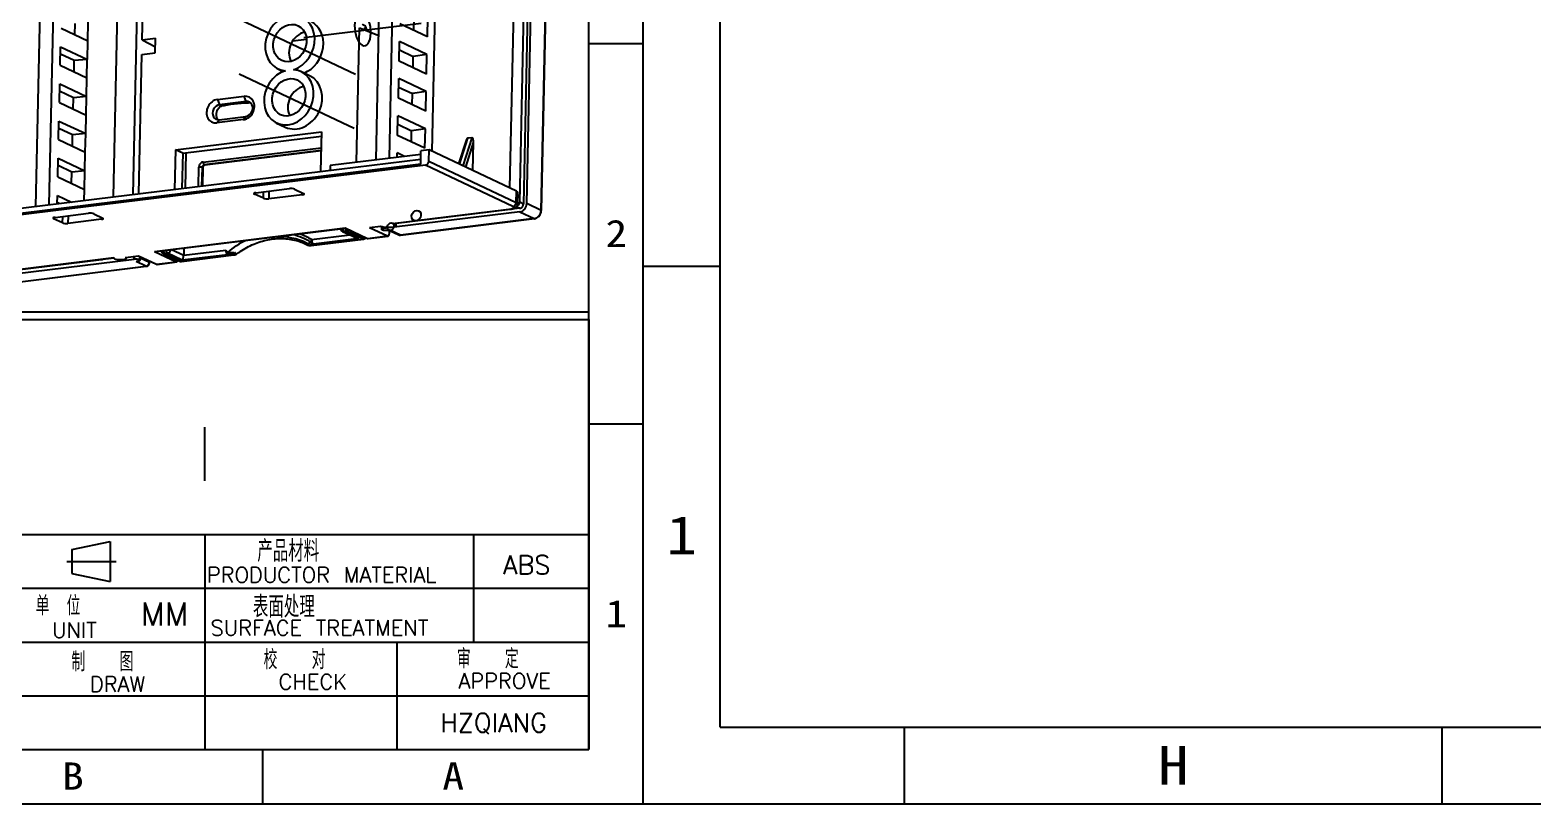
# Model space of a CAD drawing. Header units: millimetres. Extents: x 962 to 1853, y 401 to 821.
# Drawn here: x 1179.5 to 1375.2, y 400.8 to 501.5 of the extents above; entities that cross this region are included whole.
import ezdxf
from ezdxf.enums import TextEntityAlignment as Align
from ezdxf.lldxf.tags import DXFTag

# ---------------------------------------------------------------- set-up
doc = ezdxf.new("R2010")
doc.units = ezdxf.units.MM
for name, color, linetype, true_color in [('1', 7, 'Continuous', 0xffffff), ('5', 7, 'Continuous', 0xffffff), ('6', 7, 'Continuous', 0xffffff), ('8', 7, 'Continuous', 0xffffff)]:
    doc.layers.add(name, color=color, linetype=linetype, true_color=true_color)
doc.layers.add('CENTER', color=1, linetype='CENTER')
doc.styles.add('TEXTSTYLE_0', font='txt', dxfattribs={"width": 0.8})
doc.styles.add('TXT', font='txt.shx', dxfattribs={"bigfont": 'gbcbig.shx'})
tags = doc.linetypes.add('CENTER', pattern=[2, 1.25, -0.25, 0.25, -0.25]).pattern_tags.tags
tags[10:11] = [DXFTag(74, 4), DXFTag(75, 0), DXFTag(340, '0'), DXFTag(46, 0.0), DXFTag(50, 0.0), DXFTag(44, 0.0), DXFTag(45, 0.0)]
tags[8:9] = [DXFTag(74, 4), DXFTag(75, 0), DXFTag(340, '0'), DXFTag(46, 0.0), DXFTag(50, 0.0), DXFTag(44, 0.0), DXFTag(45, 0.0)]
tags[6:7] = [DXFTag(74, 4), DXFTag(75, 0), DXFTag(340, '0'), DXFTag(46, 0.0), DXFTag(50, 0.0), DXFTag(44, 0.0), DXFTag(45, 0.0)]
tags[4:5] = [DXFTag(74, 4), DXFTag(75, 0), DXFTag(340, '0'), DXFTag(46, 0.0), DXFTag(50, 0.0), DXFTag(44, 0.0), DXFTag(45, 0.0)]

# ---------------------------------------------------------------- blocks, each defined once
blk = doc.blocks.new('fgfdgh')
at = {"layer": '1', "color": 7, "linetype": 'CENTER', "ltscale": 5.534103}
for p, q in [((402.96, -162.62), (410.99, -177.15)), ((398.71, -168.26), (406.74, -182.79))]:
    blk.add_line(p, q, dxfattribs=at)
at = {"layer": '1', "color": 7, "linetype": 'CENTER', "ltscale": 5.12592}
blk.add_line((408.33, -169.36), (421.81, -176.76), dxfattribs=at)
at = {"layer": '5', "color": 23}
for p, q in [((418.57, -203.19), (476.69, -126.13)), ((418.61, -200.96), (474.96, -126.26)), ((476.96, -126.6), (418.83, -203.66)), ((419.21, -203.87), (477.34, -126.81)), ((478.34, -128.62), (420.21, -205.67)), ((420.21, -205.71), (478.34, -128.65)), ((369.81, -168.22), (369.79, -168.24)), ((357.85, -171.24), (373.54, -179.86)), ((358.14, -170.85), (370.06, -177.41)), ((358.84, -173.04), (374.23, -181.5)), ((358.86, -173.06), (374.25, -181.52)), ((370.06, -177.41), (370.04, -177.37)), ((373.54, -179.86), (373.77, -179.56)), ((374.32, -179.96), (374.06, -180.31)), ((374.23, -181.5), (373.55, -180.26)), ((374.06, -180.31), (374.06, -180.31)), ((374.27, -180.17), (374.91, -181.32)), ((374.91, -181.32), (375, -181.2)), ((374.91, -181.36), (375.02, -181.22)), ((417.61, -192.58), (415.04, -194.49)), ((415.1, -194.6), (417.95, -192.48)), ((418.41, -192.73), (415.33, -195.02)), ((415.53, -195.39), (418.25, -193.37)), ((416.04, -196.3), (418.25, -193.37)), ((418.41, -192.73), (417.95, -192.48)), ((402.13, -195.22), (401.9, -195.53)), ((401.91, -195.62), (401.91, -195.62)), ((402.16, -195.59), (402.3, -195.42)), ((417.86, -204.22), (402.16, -195.59)), ((402.67, -196.25), (403.32, -197.42)), ((403.47, -197.57), (402.79, -196.33)), ((418.86, -206.02), (403.47, -197.57)), ((406.23, -197.28), (406.21, -197.25)), ((418.15, -203.84), (406.23, -197.28)), ((403.49, -197.59), (418.88, -206.04)), ((417.89, -203.36), (418.15, -203.84)), ((418.83, -203.66), (418.57, -203.19)), ((417.86, -204.22), (418.86, -206.02)), ((420.21, -205.67), (419.21, -203.87))]:
    blk.add_line(p, q, dxfattribs=at)
for centre, major_axis, ratio, start_param, end_param in [((370.47, -176.87), (0.613, 0.339), 0.840387, 3.629503, 3.879971), ((373.67, -180.1), (0.399, -0.301), 0.254073, 0.517821, 2.088618), ((373.84, -179.88), (0.438, 0.242), 0.840387, 3.629503, 4.025024), ((374.52, -181.11), (-0.438, -0.242), 0.840387, 0.48791, 2.058707), ((374.35, -181.34), (0.096, 0.175), 0.478745, 2.848, 3.141619), ((374.75, -181.24), (-0.16, 0.12), 0.254073, 3.141951, 3.659414), ((417.56, -192.99), (-0.402, -0.503), 0.403705, 3.211631, 4.136657), ((418.02, -193.24), (-0.402, -0.503), 0.403705, 1.640834, 3.211631), ((402.3, -195.83), (-0.399, 0.301), 0.254073, 5.23021, 6.801007), ((403.08, -195.95), (-0.438, -0.242), 0.840387, 0.353976, 6.637161), ((403.76, -197.18), (0.438, 0.242), 0.840387, 3.141574, 3.629503), ((403.59, -197.41), (0.096, 0.175), 0.478745, 2.848, 3.141619), ((406.63, -196.74), (-0.613, -0.339), 0.840387, 0.2374412039511409, 6.520626511130727), ((418.18, -202.97), (0.438, 0.242), 0.840387, 3.808524, 5.200299), ((418.44, -203.45), (0.875, 0.484), 0.840387, 3.629503, 5.200299), ((418.44, -203.45), (-0.438, -0.242), 0.840387, 0.48791, 2.058707), ((419.44, -205.25), (0.875, 0.484), 0.840387, 3.629503, 5.200299), ((418.97, -205.87), (0.096, 0.175), 0.478745, 2.848, 3.141619), ((420.06, -205.59), (-0.16, 0.12), 0.254073, 3.14203, 3.659414)]:
    blk.add_ellipse(centre, major_axis=major_axis, ratio=ratio, start_param=start_param, end_param=end_param, dxfattribs=at)
for points, degree in [([(374.29, -180.05), (374.33, -180.01), (374.37, -179.96)], 2), ([(374.04, -180.42), (374.06, -180.42), (374.07, -180.41), (374.08, -180.39)], 3), ([(374.06, -180.42), (374.38, -180.05)], 1), ([(374.07, -180.33), (374.07, -180.33), (374.06, -180.32), (374.06, -180.31)], 3), ([(374.08, -180.39), (374.08, -180.38), (374.08, -180.36), (374.07, -180.33)], 3), ([(401.93, -195.65), (401.92, -195.64), (401.92, -195.63), (401.91, -195.62)], 3), ([(402.01, -195.75), (401.98, -195.71), (401.95, -195.68), (401.93, -195.65)], 3), ([(402.12, -195.85), (402.08, -195.82), (402.04, -195.78), (402.01, -195.75)], 3), ([(402.77, -196.31), (402.68, -196.27), (402.65, -196.19)], 2), ([(403.33, -197.42), (403.38, -197.53), (403.49, -197.59)], 2)]:
    blk.add_open_spline(points, degree=degree, dxfattribs=at)
for points, degree, knots in [([(373.55, -180.26), (373.59, -180.27), (373.63, -180.28), (373.7, -180.3), (373.73, -180.31), (373.78, -180.33), (373.81, -180.34), (373.84, -180.36)], 3, [0, 0, 0, 0, 0.5, 0.5, 0.75, 0.75, 1, 1, 1, 1]), ([(373.84, -180.36), (373.89, -180.38), (373.93, -180.4), (373.96, -180.41), (374, -180.42), (374.02, -180.42), (374.04, -180.42)], 3, [0, 0, 0, 0, 0.2516181, 0.2516181, 0.2516181, 0.4821091, 0.4821091, 0.4821091, 0.4821091]), ([(374.06, -180.31), (374.09, -180.27), (374.14, -180.22), (374.16, -180.2), (374.21, -180.14), (374.26, -180.08), (374.29, -180.05)], 2, [0, 0, 0, 0.25, 0.25, 0.5, 0.5, 0.75, 0.75, 0.75]), ([(374.25, -181.52), (374.29, -181.54), (374.39, -181.58), (374.56, -181.58), (374.74, -181.52), (374.85, -181.43), (374.9, -181.37), (374.91, -181.36)], 3, [0, 0, 0, 0, 0.197904, 0.434576, 0.683421, 0.931319, 1, 1, 1, 1]), ([(402.39, -196.05), (402.35, -196.02), (402.3, -195.99), (402.25, -195.96), (402.21, -195.93), (402.16, -195.89), (402.12, -195.85)], 3, [0, 0, 0, 0, 0.2302889, 0.2302889, 0.2302889, 0.460528, 0.460528, 0.460528, 0.460528]), ([(402.79, -196.33), (402.72, -196.28), (402.66, -196.23), (402.56, -196.16), (402.52, -196.14), (402.46, -196.09), (402.42, -196.07), (402.39, -196.05)], 3, [0, 0, 0, 0, 0.5, 0.5, 0.75, 0.75, 1, 1, 1, 1]), ([(418.88, -206.04), (418.93, -206.07), (419.07, -206.13), (419.34, -206.17), (419.66, -206.12), (419.96, -205.97), (420.13, -205.82), (420.2, -205.72), (420.21, -205.71)], 3, [0, 0, 0, 0, 0.123129, 0.332937, 0.5455, 0.760893, 0.966266, 1, 1, 1, 1])]:
    blk.add_open_spline(points, degree=degree, knots=knots, dxfattribs=at)
at = {"layer": '6', "color": 43}
for p, q in [((406.91, -168.86), (408.5, -169.73)), ((387.1, -172.54), (384.32, -176.22)), ((385.86, -177.07), (387.38, -175.06)), ((387.69, -175.33), (386.22, -177.27)), ((387.74, -175.42), (386.31, -177.32)), ((387.74, -175.42), (387.69, -175.33)), ((401.53, -182.61), (388.09, -175.22)), ((388.09, -175.22), (388.15, -175.32)), ((401.5, -182.65), (388.15, -175.32)), ((388.19, -174.85), (401.76, -182.31)), ((377.03, -181.46), (378.16, -183.49)), ((377.18, -181.6), (378.31, -183.64)), ((377.49, -181.77), (377.18, -181.6)), ((378.51, -183.62), (377.49, -181.77)), ((378.22, -181.69), (379.06, -183.21)), ((378.31, -183.64), (384.33, -186.95)), ((378.36, -183.69), (384.39, -187)), ((383.73, -186.49), (378.51, -183.62)), ((379.62, -182.46), (379.06, -183.21)), ((379.06, -183.21), (383.89, -185.86)), ((384.33, -186.95), (384.32, -186.92)), ((393.76, -191.29), (398.16, -193.71)), ((393.19, -191.8), (393.21, -191.83)), ((393.21, -191.83), (399.24, -195.14)), ((393.26, -191.88), (399.29, -195.19)), ((398.82, -194.78), (393.6, -191.91)), ((397.65, -192.79), (398.62, -194.53)), ((398.11, -193.1), (397.8, -192.93)), ((397.8, -192.93), (398.82, -194.78)), ((399.24, -195.14), (398.11, -193.1))]:
    blk.add_line(p, q, dxfattribs=at)
for centre, start, end in [((377.47, -181.21), 157.9111, 208.9346), ((378.6, -183.25), 208.9346, 241.2072), ((384.77, -186.61), 261.4829, 270.8013), ((393.39, -191.35), 207.0036, 218.7339), ((398.09, -192.55), 157.9111, 208.9346), ((399.53, -194.75), 241.2072, 283.0372)]:
    blk.add_arc(centre, 0.5, start, end, dxfattribs=at)
for centre, major_axis, ratio, start_param, end_param in [((415.16, -172.98), (1.04, 1.88), 0.478745, 0.873019, 7.156204), ((415.39, -173.24), (-0.144, -0.263), 0.478745, 1.168034, 4.418796), ((387.84, -175.31), (0.525, 0.29), 0.840387, 0.48791, 2.058707), ((387.46, -175.2), (-0.24, 0.181), 0.254073, 3.659414, 5.23021), ((387.92, -175.45), (-0.263, -0.145), 0.840387, 3.629503, 5.200299), ((387.97, -175.55), (-0.263, -0.145), 0.840387, 3.629503, 5.200299), ((388.27, -174.99), (-0.144, -0.263), 0.478745, 4.418797, 5.989593), ((377.47, -181.21), (0.438, 0.242), 0.840387, 3.141574, 3.629503), ((377.47, -181.21), (0.241, 0.438), 0.478745, 1.68782, 2.848), ((377.78, -181.38), (0.241, 0.438), 0.478745, 1.68782, 2.848), ((377.78, -181.38), (0.438, 0.242), 0.840387, 3.629503, 5.078023), ((378.6, -183.25), (-0.438, -0.242), 0.840387, 6.283166, 6.771096), ((378.6, -183.25), (-0.241, -0.438), 0.478745, 5.989593, 6.28321), ((378.8, -183.23), (-0.366, -0.367), 0.336878, 0.390751, 1.961548), ((384.02, -186.1), (-0.241, -0.438), 0.478745, 4.418797, 5.989593), ((384.02, -186.1), (0.035, -0.499), 0.262167, 4.198515, 4.983999), ((383.14, -196.24), (-9.97, -5.51), 0.840387, 3.939361, 4.207495), ((384.92, -186.18), (-0.875, -0.484), 0.840387, 0.48791, 0.831679), ((384.63, -186.57), (-0.241, -0.438), 0.478745, 5.989593, 6.284045), ((384.77, -186.61), (-0.111, -0.488), 0.217697, 5.06016, 5.860286), ((384.77, -186.61), (-0.074, -0.494), 0.365102, 5.838399, 6.283205), ((384.77, -186.61), (0.007, -0.5), 0.290943, 4.999464, 6.280901), ((383.24, -196.43), (9.62, 5.32), 0.840387, 6.254859, 6.708679), ((383.14, -196.24), (-9.97, -5.51), 0.840387, 3.05151, 3.319644), ((393.39, -191.35), (-0.445, -0.227), 0.54177, 5.516051, 6.283212), ((383.1, -196.17), (10.27, 5.68), 0.840387, 6.193103, 6.36818), ((393.39, -191.35), (0.383, 0.321), 0.670783, 2.236301, 3.036427), ((393.39, -191.35), (-0.39, -0.313), 0.536367, 6.19081, 6.283191), ((393.79, -191.06), (-0.875, -0.484), 0.840387, 0.144142, 0.48791), ((393.89, -191.53), (-0.461, -0.194), 0.53979, 4.770342, 5.555741), ((393.89, -191.53), (-0.241, -0.438), 0.478745, 4.418797, 5.989513), ((393.5, -191.44), (-0.241, -0.438), 0.478745, 5.989593, 6.28321), ((398.09, -192.55), (0.438, 0.242), 0.840387, 3.141574, 3.629503), ((398.09, -192.55), (0.241, 0.438), 0.478745, 1.68782, 2.848), ((398.4, -192.71), (0.241, 0.438), 0.478745, 1.68782, 2.848), ((398.4, -192.71), (0.438, 0.242), 0.840387, 3.629503, 4.434928), ((399.11, -194.4), (-0.485, 0.484), 0.702349, 1.180026, 1.667955), ((399.53, -194.75), (-0.438, -0.242), 0.840387, 0.48791, 1.293335), ((399.53, -194.75), (-0.241, -0.438), 0.478745, 5.989593, 6.28321)]:
    blk.add_ellipse(centre, major_axis=major_axis, ratio=ratio, start_param=start_param, end_param=end_param, dxfattribs=at)
for points, knots in [([(415.48, -173.46), (415.51, -173.42), (415.59, -173.3), (415.67, -173.09), (415.69, -172.87), (415.64, -172.67), (415.54, -172.54), (415.46, -172.48), (415.42, -172.47)], [0, 0, 0, 0, 0.126956, 0.350951, 0.570497, 0.735173, 0.893815, 1, 1, 1, 1]), ([(383.91, -186.24), (383.86, -186.3), (383.82, -186.35), (383.76, -186.44), (383.74, -186.47), (383.73, -186.49)], [0, 0, 0, 0, 0.5, 0.5, 1, 1, 1, 1]), ([(384.63, -187.05), (384.61, -187.05), (384.58, -187.04), (384.54, -187.03), (384.49, -187.01), (384.45, -186.99), (384.4, -186.97), (384.36, -186.95), (384.33, -186.93), (384.32, -186.92)], [0, 0, 0, 0, 0.13857, 0.278438, 0.419684, 0.562388, 0.706626, 0.852473, 1, 1, 1, 1]), ([(384.48, -186.68), (384.49, -186.69), (384.5, -186.7), (384.53, -186.71), (384.56, -186.73), (384.59, -186.75), (384.62, -186.75), (384.64, -186.76)], [0, 0, 0, 0, 0.169973, 0.336556, 0.500569, 0.753268, 1, 1, 1, 1]), ([(384.78, -187.11), (384.96, -187.11), (385.48, -187.12), (386.32, -187.18), (387.3, -187.36), (388.24, -187.62), (389.14, -187.98), (389.97, -188.41), (390.74, -188.93), (391.44, -189.53), (392.06, -190.19), (392.56, -190.88), (392.83, -191.35), (392.94, -191.58)], [0, 0, 0, 0, 0.049822, 0.14606, 0.242344, 0.338693, 0.435134, 0.531698, 0.628413, 0.725298, 0.822359, 0.919582, 1, 1, 1, 1]), ([(392.98, -191.34), (392.99, -191.35), (392.99, -191.36), (393.01, -191.37), (393.03, -191.39), (393.05, -191.4), (393.07, -191.4), (393.08, -191.41)], [0, 0, 0, 0, 0.164052, 0.3302, 0.499621, 0.746452, 1, 1, 1, 1]), ([(393.19, -191.8), (393.18, -191.79), (393.16, -191.78), (393.12, -191.77), (393.09, -191.74), (393.06, -191.72), (393.03, -191.7), (393.01, -191.67), (392.99, -191.65), (392.98, -191.64)], [0, 0, 0, 0, 0.147527, 0.293374, 0.437612, 0.580316, 0.721562, 0.86143, 1, 1, 1, 1])]:
    blk.add_open_spline(points, degree=3, knots=knots, dxfattribs=at)
for points, degree in [([(384.32, -186.92), (384.03, -186.71), (383.73, -186.49)], 2), ([(383.91, -186.24), (384.1, -186.39), (384.29, -186.53), (384.48, -186.68)], 3), ([(384.39, -187), (384.53, -187.08), (384.7, -187.11)], 2), ([(393, -191.66), (393.11, -191.8), (393.26, -191.88)], 2), ([(393.08, -191.41), (393.06, -191.56), (393.1, -191.71), (393.19, -191.8)], 3), ([(393.08, -191.41), (393.21, -191.44), (393.34, -191.47), (393.48, -191.51)], 3), ([(393.6, -191.91), (393.51, -191.81), (393.46, -191.66), (393.48, -191.51)], 3), ([(393.6, -191.91), (393.4, -191.86), (393.19, -191.8)], 2)]:
    blk.add_open_spline(points, degree=degree, dxfattribs=at)
blk.add_rational_spline([(384.48, -186.68), (384.35, -186.87), (384.32, -186.92)], [1, 0.897208948348, 1], degree=2, dxfattribs=at)
at = {"layer": '8', "color": 163}
for p, q in [((367.16, -166.79), (422.39, -93.58)), ((368.7, -167.64), (423.93, -94.42)), ((406.63, -187.77), (461.48, -115.06)), ((408.17, -188.62), (463.02, -115.9)), ((413.19, -191.16), (465.95, -121.22)), ((394.36, -147.4), (376.04, -171.67)), ((378.37, -172.95), (395.75, -149.91)), ((383.39, -149.89), (385.25, -153.26)), ((384.35, -151.64), (385.23, -150.47)), ((380.48, -153.75), (381.93, -151.82)), ((382.32, -154.33), (381.36, -152.59)), ((381.93, -151.82), (383.8, -155.19)), ((385.25, -153.26), (386.7, -151.33)), ((380.48, -153.75), (382.34, -157.12)), ((381.44, -155.5), (382.32, -154.33)), ((383.79, -155.19), (382.32, -154.33)), ((383.8, -155.19), (385.25, -153.26)), ((391.09, -157.29), (393.36, -154.28)), ((377.56, -157.61), (379.02, -155.68)), ((379.41, -158.19), (378.44, -156.45)), ((379.02, -155.68), (380.88, -159.05)), ((382.34, -157.12), (383.79, -155.19)), ((377.56, -157.61), (379.43, -160.98)), ((378.53, -159.36), (379.41, -158.19)), ((380.88, -159.05), (379.41, -158.19)), ((380.88, -159.05), (382.34, -157.12)), ((391.09, -157.29), (392.62, -158.13)), ((391.09, -157.29), (391.93, -159.05)), ((391.46, -159.68), (392.62, -158.13)), ((411.43, -192.1), (350.64, -158.69)), ((411.01, -191.65), (351.3, -158.84)), ((352.14, -158.54), (411.41, -191.11)), ((374.65, -161.47), (376.11, -159.54)), ((376.49, -162.05), (375.53, -160.31)), ((376.11, -159.54), (377.97, -162.91)), ((379.01, -173.3), (389.92, -158.83)), ((379.42, -160.98), (380.88, -159.05)), ((389.92, -158.83), (391.46, -159.68)), ((374.65, -161.47), (376.51, -164.84)), ((375.62, -163.22), (376.49, -162.05)), ((377.97, -162.91), (376.49, -162.05)), ((377.97, -162.91), (379.43, -160.98)), ((371.74, -165.34), (373.2, -163.41)), ((373.58, -165.91), (372.62, -164.17)), ((373.2, -163.41), (375.06, -166.77)), ((376.51, -164.84), (377.97, -162.91)), ((371.74, -165.34), (373.6, -168.7)), ((372.7, -167.08), (373.58, -165.91)), ((375.06, -166.77), (373.58, -165.91)), ((375.06, -166.77), (376.51, -164.84)), ((369.62, -168.14), (370.28, -167.27)), ((369.83, -168.26), (369.71, -168.03)), ((370.28, -167.27), (371.27, -169.05)), ((373.6, -168.7), (375.05, -166.77)), ((368.18, -169.35), (368.1, -169.45)), ((368.73, -170.58), (368.1, -169.45)), ((368.36, -169.42), (372.21, -171.53)), ((368.73, -170.58), (369.24, -169.91)), ((372.74, -169.85), (373.6, -168.7)), ((394.46, -169.33), (394.28, -170.05)), ((397.36, -171.74), (394.28, -170.05)), ((394.45, -170.35), (394.28, -170.05)), ((394.46, -169.33), (397.54, -171.02)), ((357.76, -170.6), (371.51, -178.15)), ((357.81, -170.65), (371.49, -178.17)), ((369.85, -170.24), (369.25, -171.03)), ((373.1, -173.15), (369.25, -171.03)), ((372.72, -171.98), (373.35, -173.12)), ((386.23, -171.44), (383.12, -175.56)), ((386.23, -171.44), (403.01, -180.66)), ((386.73, -172.34), (386.23, -171.44)), ((392.63, -171.76), (393.11, -171.59)), ((395.71, -173.45), (392.63, -171.76)), ((393.11, -171.59), (396.19, -173.28)), ((397.36, -171.74), (397.54, -171.02)), ((397.36, -171.74), (397.52, -172.04)), ((403.19, -170.68), (403.57, -171.38)), ((373.1, -173.15), (373.25, -172.94)), ((386.73, -172.34), (383.95, -176.02)), ((386.73, -172.34), (402.67, -181.1)), ((396.19, -173.28), (395.71, -173.45)), ((404.39, -186.54), (414.93, -172.57)), ((406.02, -173.83), (405.41, -172.74)), ((414.93, -172.57), (416.37, -174.86)), ((421.41, -178.7), (419.5, -175.25)), ((420.47, -177), (421.35, -175.83)), ((398.94, -176.32), (399.54, -177.41)), ((416.59, -179.11), (418.13, -177.07)), ((417.47, -177.95), (418.43, -179.69)), ((420.03, -180.52), (418.13, -177.07)), ((421.41, -178.7), (422.94, -176.66)), ((372.74, -178.99), (374.24, -179.82)), ((372.76, -179.14), (372.83, -179.05)), ((374.24, -179.82), (375.5, -182.1)), ((418.49, -182.56), (416.59, -179.11)), ((417.55, -180.86), (418.44, -179.69)), ((420.03, -180.52), (418.43, -179.69)), ((376.26, -180.57), (398.19, -192.62)), ((376.26, -180.57), (377.81, -183.36)), ((376.36, -180.67), (398.23, -192.69)), ((403.01, -180.66), (399.9, -184.78)), ((413.68, -182.97), (415.21, -180.93)), ((414.55, -181.81), (415.52, -183.55)), ((417.12, -184.38), (415.21, -180.93)), ((418.49, -182.56), (420.03, -180.52)), ((375.5, -182.1), (377.81, -183.36)), ((375.55, -182.15), (377.84, -183.41)), ((377.81, -183.36), (377.97, -183.15)), ((377.86, -183.4), (378, -183.21)), ((391.26, -182.03), (391.19, -182.13)), ((391.82, -183.27), (391.19, -182.13)), ((391.44, -182.11), (395.29, -184.22)), ((391.82, -183.27), (392.33, -182.59)), ((392.93, -182.92), (392.33, -183.72)), ((396.18, -185.83), (392.33, -183.72)), ((415.58, -186.42), (413.68, -182.97)), ((414.64, -184.72), (415.52, -183.55)), ((417.12, -184.38), (415.52, -183.55)), ((395.8, -184.67), (396.43, -185.81)), ((396.18, -185.83), (396.33, -185.63)), ((401.37, -184.88), (400.99, -185.38)), ((411.79, -190.61), (401.37, -184.88)), ((410.76, -186.83), (412.3, -184.79)), ((411.64, -185.67), (412.61, -187.41)), ((414.21, -188.24), (412.3, -184.79)), ((415.58, -186.42), (417.12, -184.38)), ((412.67, -190.28), (410.76, -186.83)), ((411.73, -188.58), (412.61, -187.41)), ((414.21, -188.24), (412.61, -187.41)), ((409.05, -189.1), (409.39, -188.65)), ((409.89, -189.57), (409.39, -188.65)), ((412.67, -190.28), (414.21, -188.24)), ((411.01, -191.65), (412.05, -190.26)), ((412.98, -190.77), (412.05, -190.26)), ((412.1, -191.93), (412.98, -190.77)), ((419.06, -201.77), (412.98, -190.77)), ((398.19, -192.62), (399.74, -195.42)), ((417.51, -203.1), (411.43, -192.1)), ((412.1, -191.93), (418.19, -202.93)), ((399.74, -195.42), (402.04, -196.68)), ((399.8, -195.48), (402.09, -196.74)), ((400.79, -194.41), (402.05, -195.11)), ((400.79, -194.41), (402.04, -196.68)), ((402.47, -196.54), (402.68, -196.26)), ((403.52, -195.75), (417, -203.16)), ((403.62, -195.82), (417.05, -203.21)), ((403.78, -196.23), (403.95, -196.01)), ((418.19, -202.93), (419.06, -201.77)), ((418.23, -203.2), (419.1, -202.04))]:
    blk.add_line(p, q, dxfattribs=at)
for centre, major_axis, ratio, start_param, end_param in [((406.43, -168.89), (3.24, 1.79), 0.840387, 3.794088, 9.748104), ((407.03, -169.98), (3.24, 1.79), 0.840387, 3.875304, 6.283239), ((368.49, -169.66), (-0.399, 0.301), 0.254073, 5.23021, 6.801007), ((393.55, -170.54), (1.38, 0.76), 0.840387, 0.48791, 3.629503), ((393.7, -170.82), (-0.875, -0.484), 0.840387, 3.629503, 6.771096), ((407.53, -170.88), (2.19, 1.21), 0.840387, 0.572439, 2.569019), ((369.12, -170.8), (-0.399, 0.301), 0.254073, 0.517821, 2.088618), ((372.34, -171.77), (-0.399, 0.301), 0.254073, 3.659414, 5.23021), ((396.62, -172.24), (1.38, 0.76), 0.840387, 3.629503, 6.771096), ((396.78, -172.51), (-0.875, -0.484), 0.840387, 0.48791, 3.629503), ((402.18, -174.53), (3.24, 1.79), 0.840387, 0.652495, 6.606511), ((372.97, -172.91), (-0.399, 0.301), 0.254073, 2.088618, 3.659414), ((402.78, -175.62), (3.24, 1.79), 0.840387, 3.141646, 6.283133), ((403.28, -176.52), (2.19, 1.21), 0.840387, 0.572439, 2.569019), ((372.12, -178.66), (-0.639, 0.482), 0.254073, 6.125875, 9.942599), ((376.84, -179.79), (-0.482, -0.876), 0.478745, 5.989593, 6.28321), ((375.79, -181.71), (-0.241, -0.438), 0.478745, 5.989593, 6.28321), ((377.71, -182.77), (-0.138, 0.643), 0.130055, 2.735886, 3.253712), ((391.57, -182.34), (-0.399, 0.301), 0.254073, 5.23021, 6.801007), ((392.2, -183.48), (-0.399, 0.301), 0.254073, 0.517821, 2.088618), ((395.42, -184.46), (-0.399, 0.301), 0.254073, 3.659414, 5.23021), ((396.05, -185.6), (-0.399, 0.301), 0.254073, 2.088618, 3.659414), ((411.72, -191.71), (-0.438, -0.242), 0.840387, 0.48791, 2.058707), ((400.41, -195.24), (-0.686, -0.147), 0.371842, 0.112115, 0.405731), ((402.9, -195.57), (0.878, -0.662), 0.254073, 3.659414, 7.272869), ((402.34, -196.3), (0.241, 0.438), 0.478745, 2.848, 4.418797), ((416.74, -202.68), (0.798, -0.602), 0.254073, 5.23021, 6.801007), ((417.3, -202.77), (0.241, 0.438), 0.478745, 2.848, 3.142106), ((417.8, -202.72), (-0.438, -0.242), 0.840387, 0.48791, 2.058707), ((417.03, -202.3), (-1.2, 0.9), 0.254073, 3.140904, 3.659414), ((417.91, -201.14), (-1.2, 0.9), 0.254073, 3.141592, 3.659414)]:
    blk.add_ellipse(centre, major_axis=major_axis, ratio=ratio, start_param=start_param, end_param=end_param, dxfattribs=at)
for centre in [(406.43, -168.89), (402.18, -174.53)]:
    blk.add_ellipse(centre, major_axis=(2.19, 1.21), ratio=0.840387, dxfattribs=at)
for points in [[(392.99, -171.23), (392.97, -171.31), (392.96, -171.39), (392.97, -171.47)], [(393.86, -170.35), (393.76, -170.39), (393.65, -170.44), (393.55, -170.5)], [(394.17, -170.3), (394.07, -170.3), (393.97, -170.32), (393.86, -170.35)], [(394.45, -170.35), (394.36, -170.31), (394.27, -170.3), (394.17, -170.3)], [(394.45, -170.35), (395.35, -170.71), (396.42, -171.3), (397.52, -172.04)], [(371.51, -178.15), (371.5, -178.16), (371.49, -178.16), (371.49, -178.17)]]:
    blk.add_open_spline(points, degree=3, dxfattribs=at)
for points, knots in [([(393.55, -170.5), (393.46, -170.56), (393.37, -170.64), (393.29, -170.72), (393.21, -170.8), (393.15, -170.88), (393.1, -170.97), (393.05, -171.05), (393.01, -171.14), (392.99, -171.23)], [0.4562108, 0.4562108, 0.4562108, 0.4562108, 0.599591, 0.599591, 0.599591, 0.7358867, 0.7358867, 0.7358867, 0.8687501, 0.8687501, 0.8687501, 0.8687501]), ([(397.73, -172.22), (397.7, -172.18), (397.66, -172.14), (397.61, -172.1), (397.58, -172.08), (397.55, -172.06), (397.52, -172.04)], [0, 0, 0, 0, 0.611528, 0.611528, 0.611528, 1, 1, 1, 1]), ([(403.62, -195.83), (403.62, -195.82), (403.61, -195.82), (403.61, -195.82), (403.58, -195.8), (403.55, -195.78), (403.52, -195.75)], [0, 0, 0, 0, 0.126505, 0.126505, 0.126505, 1, 1, 1, 1]), ([(417.05, -203.21), (417.11, -203.24), (417.27, -203.32), (417.48, -203.4), (417.71, -203.44), (417.92, -203.42), (418.11, -203.33), (418.19, -203.24), (418.22, -203.19)], [0, 0, 0, 0, 0.127544, 0.393408, 0.574746, 0.729945, 0.891124, 1, 1, 1, 1])]:
    blk.add_open_spline(points, degree=3, knots=knots, dxfattribs=at)
blk = doc.blocks.new('44aa')
at = {"color": 7, "linetype": 'Continuous'}
for p, q in [((0, 0), (0, 210.02)), ((-7.07, 7.07), (-7.07, 202.95)), ((-7.07, 99), (0, 99)), ((-7.07, 49.5), (0, 49.5)), ((-289.93, 7.07), (-7.07, 7.07)), ((-49.5, 0), (-49.5, 7.07)), ((-297, 0), (0, 0))]:
    blk.add_line(p, q, dxfattribs=at)
at = {"color": 2, "linetype": 'Continuous', "style": 'TEXTSTYLE_0'}
for s, width, p, p2 in [('2', 1.2, (-4.91, 72.51), (-2.09, 72.51)), ('1', 2.4, (-4.91, 23.01), (-2.09, 23.01)), ('B', 1.2, (-75.65, 1.86), (-72.82, 1.86)), ('A', 1.2, (-26.15, 1.86), (-23.32, 1.86))]:
    blk.add_text(s, height=3.54, dxfattribs=dict(at, width=width)).set_placement(p, p2, align=Align.FIT)
blk = doc.blocks.new('SUN_6HWZ35TKUHLG5E9ZFKZ2V2VAJLS')
blk.add_blockref('44aa', (0, 0))
blk = doc.blocks.new('SUN_6HWZ35TKK40GSGJE8VEUYAXIAKM')
at = {"color": 7, "linetype": 'Continuous'}
for p, q in [((-594, 0), (-594, 420)), ((-584, 10), (-584, 410)), ((-594, 70), (-584, 70)), ((-584, 10), (-10, 10)), ((-560, 0), (-560, 10)), ((-490, 0), (-490, 10)), ((-594, 0), (0, 0))]:
    blk.add_line(p, q, dxfattribs=at)
at = {"color": 2, "linetype": 'Continuous', "style": 'TEXTSTYLE_0'}
for s, width, p, p2 in [('1', 2.4, (-590.99, 32.5), (-586.99, 32.5)), ('H', 1.2, (-526.99, 2.53), (-522.99, 2.53))]:
    blk.add_text(s, height=5, dxfattribs=dict(at, width=width)).set_placement(p, p2, align=Align.FIT)

msp = doc.modelspace()

# ---------------------------------------------------------------- linework, layer by layer
for p, q in [((1151.281, 464.862), (1252.281, 464.862)), ((1152.281, 463.862), (1252.281, 463.862)), ((1252.281, 463.862), (1252.281, 407.862)), ((1202.281, 442.862), (1202.281, 449.862)), ((1152.281, 435.862), (1252.281, 435.862)), ((1202.281, 435.862), (1202.281, 407.862)), ((1237.281, 421.862), (1237.281, 435.862)), ((1152.281, 428.862), (1252.281, 428.862)), ((1152.281, 421.862), (1252.281, 421.862)), ((1227.281, 421.862), (1227.281, 407.862)), ((1152.281, 414.862), (1252.281, 414.862)), ((1152.281, 407.862), (1252.281, 407.862))]:
    msp.add_line(p, q)
at = {"color": 5}
for p, q in [((1184.978, 433.901), (1189.964, 434.944)), ((1189.964, 434.944), (1189.964, 429.748)), ((1184.978, 433.901), (1184.978, 430.791)), ((1184.978, 430.791), (1189.964, 429.748))]:
    msp.add_line(p, q, dxfattribs=at)
at = {"layer": 'CENTER'}
msp.add_line((1184.333, 432.346), (1190.73, 432.346), dxfattribs=at)

# ---------------------------------------------------------------- block references
for name, p in [('SUN_6HWZ35TKK40GSGJE8VEUYAXIAKM', (1853.352, 400.79)), ('SUN_6HWZ35TKUHLG5E9ZFKZ2V2VAJLS', (1259.352, 400.79))]:
    msp.add_blockref(name, p)
at = {"rotation": 35.78600127001528}
msp.add_blockref('fgfdgh', (784.906, 399.185), dxfattribs=at)

# ---------------------------------------------------------------- texts
at = {"color": 3, "style": 'TXT'}
for s, height, p in [('产品材料', 2.8, (1209.112, 432.315)), ('PRODUCTOR MATERIAL', 2, (1202.551, 429.615)), ('单 位', 2.5, (1180.262, 425.359)), ('表面处理', 2.8, (1208.538, 425.06)), ('SURFACE TREATMENT', 2, (1203.03, 422.703)), ('UNIT', 2, (1182.398, 422.411)), ('制  图', 2.5, (1184.926, 418.052)), ('校  对', 2.5, (1209.934, 418.328)), ('审  定', 2.5, (1235.087, 418.436)), ('DRAW', 2, (1187.334, 415.392)), ('CHECK', 2, (1211.884, 415.694)), ('APPROVE', 2, (1235.31, 415.8))]:
    msp.add_text(s, height=height, dxfattribs=at).set_placement(p)
at = {"color": 6, "style": 'TXT'}
for s, p in [('ABS', (1244.174, 430.687)), ('HZQIANG', (1239.874, 410.142))]:
    msp.add_text(s, height=2.4423, dxfattribs=at).set_placement(p, align=Align.CENTER)
msp.add_text('MM', height=3, dxfattribs=at).set_placement((1193.978, 424.002))

doc.saveas('drawing.dxf')
